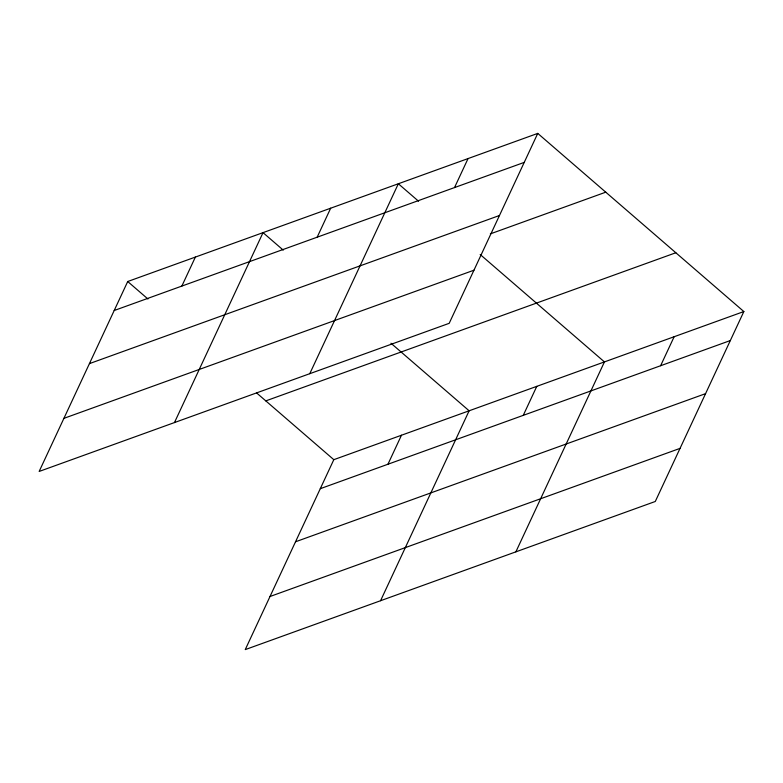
<?xml version="1.0" encoding="UTF-8"?>
<svg xmlns="http://www.w3.org/2000/svg" width="783" height="783" viewBox="0 0 783 783"><rect width="100%" height="100%" fill="white"/><g stroke="black" fill="none" stroke-linecap="round" stroke-linejoin="round"><path stroke-width="1.17" d="M537.755 133.394L127.717 281.518L39.15 471.454L449.188 323.32L537.755 133.394L743.85 311.546L655.283 501.482L245.245 649.606L333.812 459.68L743.85 311.546M181.852 286.079L195.378 257.078M174.462 422.575L263.029 232.639L283.25 250.12M317.164 237.2L330.68 208.2M309.774 373.687L398.341 183.751L418.562 201.231M454.522 187.577L468.048 158.577M387.947 464.241L401.473 435.231M380.558 600.727L469.125 410.791L390.971 343.238M523.259 415.352L536.786 386.352M515.87 551.849L604.437 361.912L480.185 254.504M660.617 365.73L674.143 336.729M114.191 310.518L524.228 162.394M89.428 363.625L499.466 215.501M490.354 233.872L605.768 192.178M63.912 418.347L473.95 270.213M265.809 400.886L675.837 252.752M320.296 488.68L730.324 340.546M295.524 541.787L705.561 393.653M270.018 596.499L680.045 448.375M127.717 281.518L147.938 298.998M256.579 392.909L333.812 459.68"/></g></svg>
